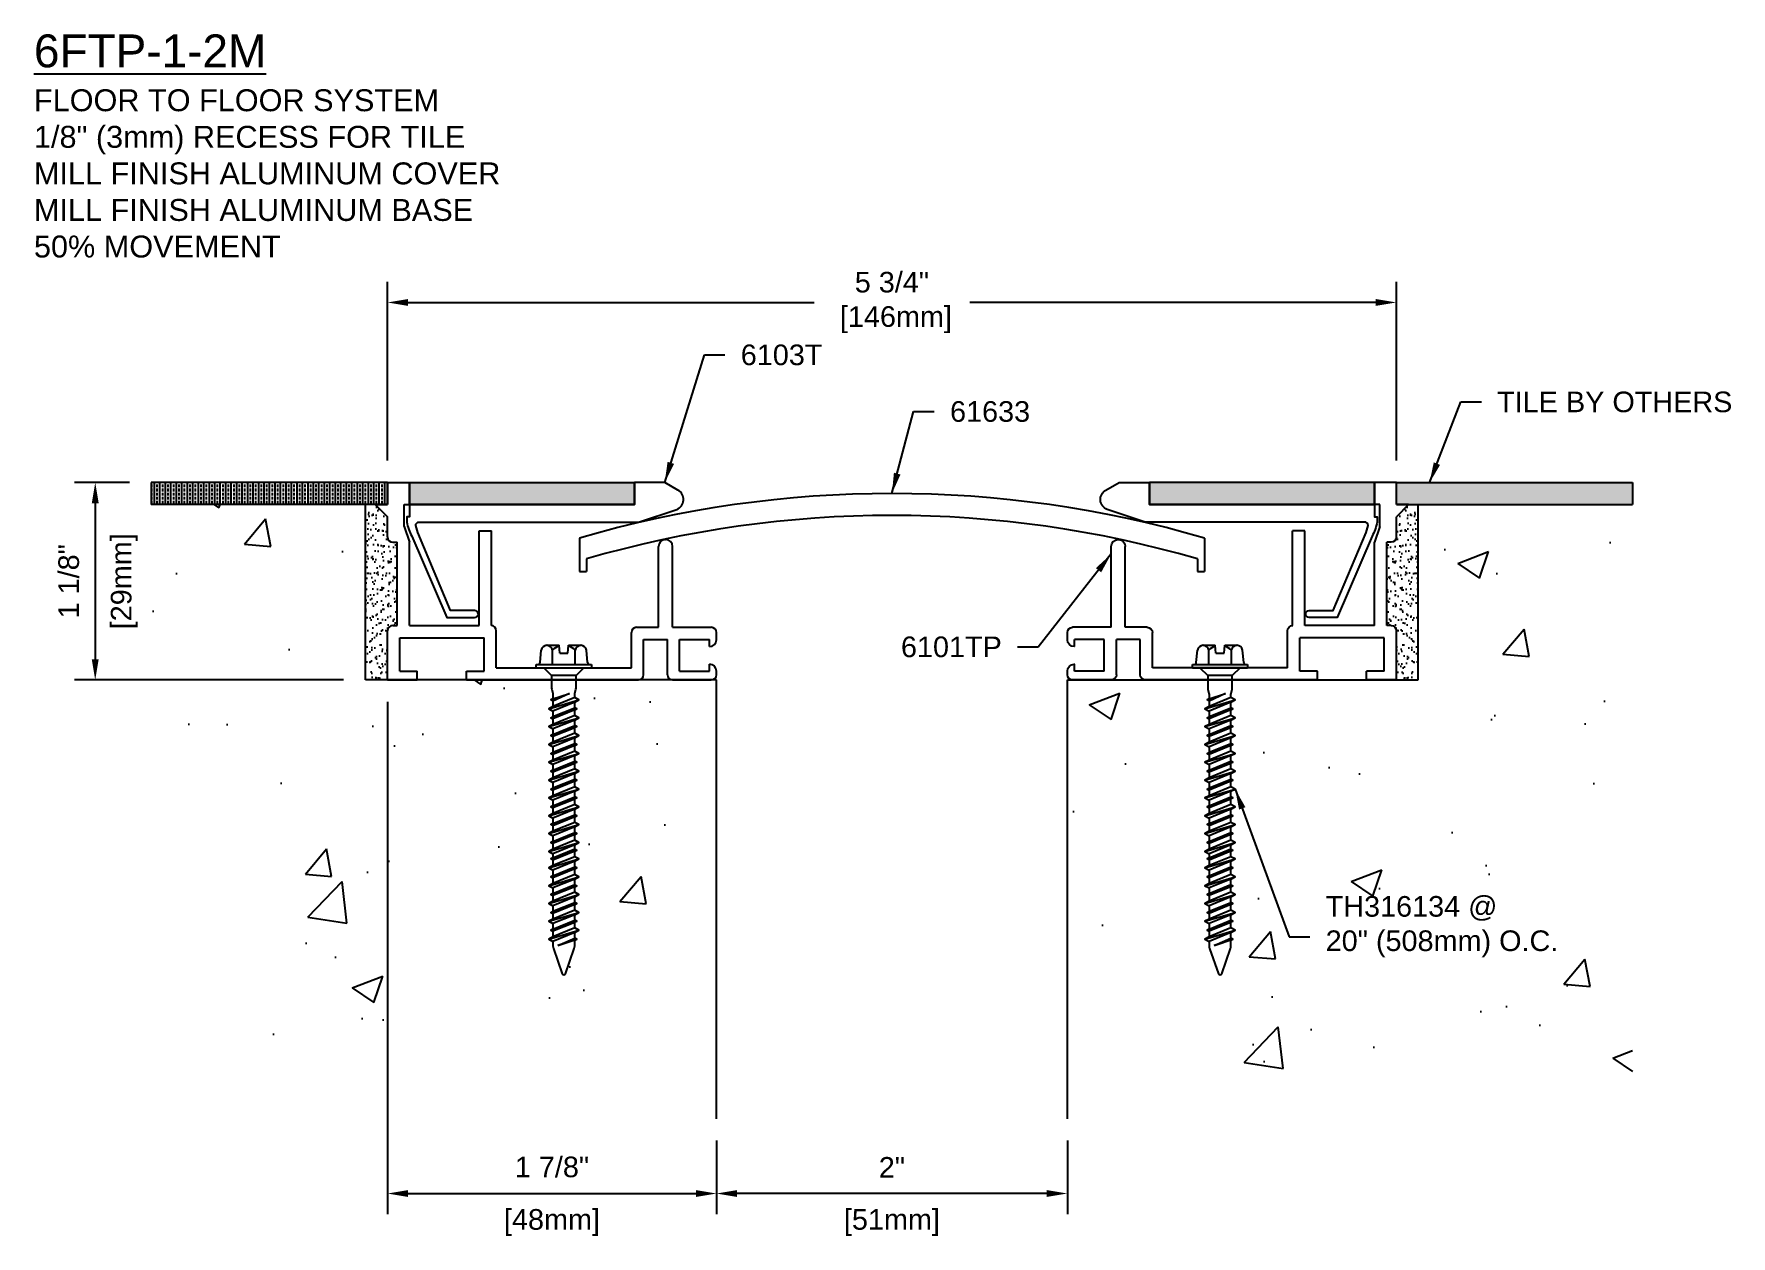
# Model space of a CAD drawing. Header units: inches. Extents: x 25.47 to 35.14, y 14.08 to 20.93.
import ezdxf

# ---------------------------------------------------------------- set-up
doc = ezdxf.new("R2010")
doc.units = ezdxf.units.IN
doc.header["$MEASUREMENT"] = 0
for name, color, linetype in [('Anchors', 4, 'Continuous'), ('Conditions', 1, 'Continuous'), ('Dimensions', 3, 'Continuous'), ('Metals', 7, 'Continuous'), ('Text', 2, 'Continuous')]:
    doc.layers.add(name, color=color, linetype=linetype)
doc.styles.add('arial', font='arial.ttf')
doc.dimstyles.new('Arial', dxfattribs={"dimtxt": 0.1175, "dimasz": 0.1175, "dimexe": 0.1175, "dimexo": 0.125, "dimgap": 0.09, "dimtad": 0, "dimtih": 1, "dimtoh": 1, "dimdec": 4, "dimzin": 0, "dimdsep": 46, "dimlunit": 4, "dimtxsty": 'arial', "dimcen": 0.09, "dimadec": 0, "dimazin": 0, "dimtfac": 1, "dimtdec": 4, "dimtofl": 0, "dimtmove": 0, "dimatfit": 3, "dimfxl": 0, "dimfrac": 2, "dimtolj": 1, "dimtzin": 0, "dimarcsym": 0})

# ---------------------------------------------------------------- blocks, each defined once
blk = doc.blocks.new('61633')
for p, q in [((-1.7822, -0.1378), (-1.7822, -0.3278)), ((1.7798, -0.1378), (1.7798, -0.3278)), ((-1.7422, -0.2563), (-1.7422, -0.3278)), ((1.7398, -0.2563), (1.7398, -0.3278)), ((-1.7822, -0.3278), (-1.7422, -0.3278)), ((1.7398, -0.3278), (1.7798, -0.3278))]:
    blk.add_line(p, q)
for radius, start, end in [(6.375, 73.77724, 106.22276), (6.25, 73.82572, 106.17428)]:
    blk.add_arc((-0.0012, -6.2589), radius, start, end)
blk = doc.blocks.new('6101TP')
for p, q in [((-0.9996, 1.0507), (-0.8746, 1.0507)), ((-0.9996, 0.9257), (-0.9996, 1.0507)), ((-0.8746, 0.9257), (-0.8746, 1.0507)), ((-1.0696, 0.9257), (-0.9996, 0.9257)), ((-1.0696, 0.9257), (-0.9996, 0.8557)), ((-0.9046, 0.9257), (-0.8746, 0.9257)), ((-0.9046, 0.8007), (-0.9046, 0.9257)), ((-0.9996, 0.7407), (-0.9996, 0.8557)), ((-0.9046, 0.8007), (-0.8746, 0.7107)), ((-0.4776, 0.2357), (-0.4776, 0.7757)), ((-0.4776, 0.7757), (-0.4076, 0.7757)), ((-0.4076, 0.2357), (-0.4076, 0.7757)), ((-0.9696, 0.7107), (-0.9446, 0.7107)), ((-0.9446, 0.2357), (-0.9446, 0.7107)), ((-0.8746, 0.2357), (-0.8746, 0.7107)), ((0.5454, 0.2257), (0.5454, 0.6867)), ((0.5844, 0.7257), (0.5864, 0.7257)), ((0.6254, 0.2257), (0.6254, 0.6867)), ((-0.9996, -0.0743), (-0.9996, 0.2057)), ((-0.9696, 0.2357), (-0.9446, 0.2357)), ((-0.8746, 0.2357), (-0.4776, 0.2357)), ((-0.3796, -0.0043), (-0.3796, 0.2057)), ((0.3904, -0.0043), (0.3904, 0.1957)), ((0.4204, 0.2257), (0.5454, 0.2257)), ((0.6254, 0.2257), (0.8454, 0.2257)), ((0.8754, 0.1547), (0.8754, 0.1957)), ((-0.9296, -0.0243), (-0.9296, 0.1657)), ((-0.9296, 0.1657), (-0.4496, 0.1657)), ((-0.4496, -0.0243), (-0.4496, 0.1657)), ((0.4604, -0.0443), (0.4604, 0.1557)), ((0.4604, 0.1557), (0.5954, 0.1557)), ((0.5954, -0.0443), (0.5954, 0.1557)), ((0.6654, -0.0243), (0.6654, 0.1557)), ((0.6654, 0.1557), (0.8354, 0.1557)), ((0.8354, 0.1157), (0.8354, 0.1557)), ((0.8354, 0.1157), (0.8364, 0.1157)), ((0.8354, -0.0243), (0.8354, 0.0157)), ((0.8354, 0.0157), (0.8364, 0.0157)), ((-0.9996, -0.0743), (-0.8296, -0.0743)), ((-0.9296, -0.0243), (-0.8296, -0.0243)), ((-0.8296, -0.0743), (-0.8296, -0.0243)), ((-0.5496, -0.0743), (-0.5496, -0.0243)), ((-0.5496, -0.0243), (-0.4496, -0.0243)), ((-0.5496, -0.0743), (0.4304, -0.0743)), ((-0.3796, -0.0043), (0.3904, -0.0043)), ((0.6254, -0.0743), (0.8454, -0.0743)), ((0.6654, -0.0243), (0.8354, -0.0243)), ((0.8754, -0.0443), (0.8754, -0.0233))]:
    blk.add_line(p, q)
for centre, radius, start, end in [((-0.9696, 0.7407), 0.03, 180, 270), ((0.5844, 0.6867), 0.039, 90, 180), ((0.5864, 0.6867), 0.039, 0, 90), ((-0.9696, 0.2057), 0.03, 90, 180), ((-0.4096, 0.2057), 0.03, 0, 90), ((0.4204, 0.1957), 0.03, 90, 180), ((0.8454, 0.1957), 0.03, 0, 90), ((0.8364, 0.1547), 0.039, 270, 0), ((0.8364, -0.0233), 0.039, 0, 90), ((0.4304, -0.0443), 0.03, 270, 0), ((0.6254, -0.0443), 0.03, 180, 270), ((0.8454, -0.0443), 0.03, 270, 0)]:
    blk.add_arc(centre, radius, start, end)
blk = doc.blocks.new('*D3')
at = {"layer": 'Defpoints', "color": 0}
for p in [(29.3592, 14.7454), (31.3592, 14.7454), (29.3592, 14.3189)]:
    blk.add_point(p, dxfattribs=at)
at = {"layer": 'Dimensions', "color": 0, "lineweight": -2}
for p, q in [((29.3592, 14.6204), (29.3592, 14.2014)), ((31.3592, 14.6204), (31.3592, 14.2014)), ((31.2417, 14.3189), (29.4767, 14.3189))]:
    blk.add_line(p, q, dxfattribs=at)
at = {"layer": 'Dimensions', "color": 0}
for points in [[(29.4767, 14.3385), (29.4767, 14.2993), (29.3592, 14.3189)], [(31.2417, 14.3385), (31.2417, 14.2993), (31.3592, 14.3189)]]:
    blk.add_solid(points, dxfattribs=at)
at = {"layer": 'Dimensions', "color": 0, "char_height": 0.1175, "attachment_point": 5, "style": 'arial'}
for s, insert in [('\\A1;2"', (30.3592, 14.4679)), ('\\A1;[51mm]', (30.3592, 14.1536))]:
    blk.add_mtext(s, dxfattribs=dict(at, insert=insert))
blk = doc.blocks.new('*D4')
at = {"layer": 'Defpoints', "color": 0}
for p in [(27.4842, 17.2454), (29.3592, 14.7454), (29.3592, 14.3189)]:
    blk.add_point(p, dxfattribs=at)
at = {"layer": 'Dimensions', "color": 0, "lineweight": -2}
for p, q in [((27.4842, 17.1204), (27.4842, 14.2014)), ((29.3592, 14.6204), (29.3592, 14.2014)), ((27.6017, 14.3189), (29.2417, 14.3189))]:
    blk.add_line(p, q, dxfattribs=at)
at = {"layer": 'Dimensions', "color": 0}
for points in [[(27.6017, 14.3385), (27.6017, 14.2993), (27.4842, 14.3189)], [(29.2417, 14.3385), (29.2417, 14.2993), (29.3592, 14.3189)]]:
    blk.add_solid(points, dxfattribs=at)
at = {"layer": 'Dimensions', "color": 0, "char_height": 0.1175, "attachment_point": 5, "style": 'arial'}
for s, insert in [('\\A1;1 7/8"', (28.4217, 14.4697)), ('\\A1;[48mm]', (28.4217, 14.1536))]:
    blk.add_mtext(s, dxfattribs=dict(at, insert=insert))
blk = doc.blocks.new('*D5')
at = {"layer": 'Defpoints', "color": 0}
for p in [(26.1379, 18.3704), (25.8185, 17.2454), (27.3592, 17.2454)]:
    blk.add_point(p, dxfattribs=at)
at = {"layer": 'Dimensions', "color": 0, "lineweight": -2}
for p, q in [((26.0129, 18.3704), (25.701, 18.3704)), ((25.8185, 18.2529), (25.8185, 17.3629)), ((27.2342, 17.2454), (25.701, 17.2454))]:
    blk.add_line(p, q, dxfattribs=at)
at = {"layer": 'Dimensions', "color": 0}
for points in [[(25.7989, 18.2529), (25.8381, 18.2529), (25.8185, 18.3704)], [(25.7989, 17.3629), (25.8381, 17.3629), (25.8185, 17.2454)]]:
    blk.add_solid(points, dxfattribs=at)
at = {"layer": 'Dimensions', "color": 0, "char_height": 0.1175, "attachment_point": 5, "rotation": 90, "style": 'arial'}
for s, insert in [('\\A1;1 1/8"', (25.6678, 17.8079)), ('\\A1;[29mm]', (25.9838, 17.8079))]:
    blk.add_mtext(s, dxfattribs=dict(at, insert=insert))
blk = doc.blocks.new('*D6')
at = {"layer": 'Defpoints', "color": 0}
for p in [(33.2342, 19.3969), (27.4842, 18.3704), (33.2342, 18.3704)]:
    blk.add_point(p, dxfattribs=at)
at = {"layer": 'Dimensions', "color": 0, "lineweight": -2}
for p, q in [((27.4842, 18.4954), (27.4842, 19.5144)), ((33.2342, 18.4954), (33.2342, 19.5144)), ((27.6017, 19.3969), (29.9153, 19.3969)), ((33.1167, 19.3969), (30.8032, 19.3969))]:
    blk.add_line(p, q, dxfattribs=at)
at = {"layer": 'Dimensions', "color": 0}
for points in [[(27.6017, 19.4165), (27.6017, 19.3773), (27.4842, 19.3969)], [(33.1167, 19.4165), (33.1167, 19.3773), (33.2342, 19.3969)]]:
    blk.add_solid(points, dxfattribs=at)
at = {"layer": 'Dimensions', "color": 0, "insert": (30.3592, 19.3969), "char_height": 0.1175, "attachment_point": 5, "style": 'arial'}
blk.add_mtext('\\A1;5 3/4"\\P [146mm]', dxfattribs=at)
blk = doc.blocks.new('TH316134')
for p, q in [((-0.1352, 0.029), (-0.129, 0.1001)), ((-0.0967, 0.1275), (-0.0272, 0.1275)), ((-0.0645, 0.0188), (-0.0645, 0.1001)), ((-0.0232, 0.0825), (-0.0272, 0.1275)), ((0.0233, 0.0825), (0.0272, 0.1275)), ((0.0272, 0.1275), (0.0967, 0.1275)), ((0.0645, 0.0188), (0.0645, 0.1001)), ((0.1352, 0.029), (0.129, 0.1001)), ((-0.1568, 0.0188), (0.1568, 0.0188)), ((-0.1568, 0), (-0.1568, 0.0188)), ((-0.1568, 0), (0.1568, 0)), ((-0.1148, 0), (-0.0697, -0.045)), ((-0.0232, 0.0825), (0.0233, 0.0825)), ((0.1148, 0), (0.0698, -0.045)), ((0.1568, 0.0188), (0.1568, 0)), ((-0.0862, -0.2344), (0.0863, -0.1836)), ((-0.0737, -0.1836), (0.0321, -0.1471)), ((0.0321, -0.1471), (-0.0623, -0.1898)), ((-0.0623, -0.1774), (0.0321, -0.1471)), ((0.0623, -0.1707), (-0.0623, -0.2215)), ((-0.0862, -0.3359), (0.0863, -0.2852)), ((-0.0737, -0.2852), (0.0737, -0.2344)), ((0.0623, -0.1965), (-0.0623, -0.2473)), ((-0.0623, -0.279), (0.0623, -0.2282)), ((0.0623, -0.2405), (-0.0623, -0.2913)), ((0.0623, -0.2722), (-0.0623, -0.323)), ((-0.0862, -0.4375), (0.0863, -0.3867)), ((-0.0737, -0.3867), (0.0737, -0.3359)), ((0.0623, -0.2981), (-0.0623, -0.3489)), ((-0.0623, -0.3806), (0.0623, -0.3298)), ((0.0623, -0.3421), (-0.0623, -0.3929)), ((0.0623, -0.3738), (-0.0623, -0.4246)), ((-0.0737, -0.4883), (0.0737, -0.4375)), ((0.0623, -0.3996), (-0.0623, -0.4504)), ((-0.0623, -0.4821), (0.0623, -0.4313)), ((0.0623, -0.4437), (-0.0623, -0.4944)), ((0.0623, -0.4754), (-0.0623, -0.5261)), ((-0.0862, -0.5391), (0.0863, -0.4883)), ((-0.0737, -0.5898), (0.0737, -0.5391)), ((0.0623, -0.5012), (-0.0623, -0.552)), ((-0.0623, -0.5837), (0.0623, -0.5329)), ((0.0623, -0.5452), (-0.0623, -0.596)), ((0.0623, -0.5769), (-0.0623, -0.6277)), ((-0.0862, -0.6406), (0.0863, -0.5898)), ((-0.0737, -0.6914), (0.0737, -0.6406)), ((0.0623, -0.6028), (-0.0623, -0.6535)), ((-0.0623, -0.6852), (0.0623, -0.6345)), ((0.0623, -0.6468), (-0.0623, -0.6976)), ((-0.0862, -0.7422), (0.0863, -0.6914)), ((-0.0737, -0.793), (0.0737, -0.7422)), ((0.0623, -0.6785), (-0.0623, -0.7293)), ((0.0623, -0.7043), (-0.0623, -0.7551)), ((-0.0623, -0.7868), (0.0623, -0.736)), ((0.0623, -0.7484), (-0.0623, -0.7991)), ((-0.0862, -0.8437), (0.0863, -0.793)), ((-0.0737, -0.8945), (0.0737, -0.8437)), ((0.0623, -0.78), (-0.0623, -0.8308)), ((0.0623, -0.8059), (-0.0623, -0.8567)), ((-0.0623, -0.8884), (0.0623, -0.8376)), ((0.0623, -0.8499), (-0.0623, -0.9007)), ((-0.0862, -0.9453), (0.0863, -0.8945)), ((-0.0737, -0.9961), (0.0737, -0.9453)), ((0.0623, -0.8816), (-0.0623, -0.9324)), ((0.0623, -0.9075), (-0.0623, -0.9582)), ((-0.0623, -0.9899), (0.0623, -0.9391)), ((0.0623, -0.9515), (-0.0623, -1.0023)), ((-0.0862, -1.0469), (0.0863, -0.9961)), ((-0.0737, -1.0898), (0.0737, -1.0391)), ((0.0623, -0.9832), (-0.0623, -1.034)), ((0.0623, -1.009), (-0.0623, -1.0598)), ((-0.0623, -1.0837), (0.0623, -1.0329)), ((0.0623, -1.0452), (-0.0623, -1.096)), ((-0.0862, -1.1406), (0.0863, -1.0898)), ((-0.0737, -1.1914), (0.0737, -1.1406)), ((0.0623, -1.0769), (-0.0623, -1.1277)), ((0.0623, -1.1028), (-0.0623, -1.1535)), ((-0.0623, -1.1852), (0.0623, -1.1345)), ((0.0623, -1.1468), (-0.0623, -1.1976)), ((-0.0862, -1.2422), (0.0863, -1.1914)), ((-0.0737, -1.293), (0.0737, -1.2422)), ((0.0623, -1.1785), (-0.0623, -1.2293)), ((0.0623, -1.2043), (-0.0623, -1.2551)), ((-0.0623, -1.2868), (0.0623, -1.236)), ((0.0623, -1.2484), (-0.0623, -1.2991)), ((-0.0862, -1.3437), (0.0863, -1.293)), ((-0.0737, -1.3945), (0.0737, -1.3437)), ((0.0623, -1.28), (-0.0623, -1.3308)), ((0.0623, -1.3059), (-0.0623, -1.3567)), ((-0.0623, -1.3884), (0.0623, -1.3376)), ((0.0623, -1.3499), (-0.0623, -1.4007)), ((-0.0862, -1.4453), (0.0863, -1.3945)), ((-0.0737, -1.4961), (0.0737, -1.4453)), ((0.0623, -1.3816), (-0.0623, -1.4324)), ((0.0623, -1.4075), (-0.0623, -1.4582)), ((-0.0623, -1.4899), (0.0623, -1.4391)), ((-0.0862, -1.5469), (0.0863, -1.4961)), ((0.0623, -1.4515), (-0.0623, -1.5023)), ((0.0623, -1.4832), (-0.0623, -1.534)), ((0.0623, -1.509), (-0.0623, -1.5598)), ((-0.0335, -1.5838), (0.0623, -1.5407)), ((-0.0335, -1.5838), (0.0737, -1.5469)), ((0.0623, -1.553), (-0.0335, -1.5838))]:
    blk.add_line(p, q)
blk.add_lwpolyline([(0.0698, -0.045), (-0.0697, -0.045), (-0.0697, -0.1121, 0.052126), (-0.0687, -0.1217), (-0.0633, -0.1477, -0.052126), (-0.0623, -0.1573), (-0.0623, -0.1774), (-0.0737, -0.1836), (-0.0623, -0.1898), (-0.0623, -0.2215), (-0.0862, -0.2344), (-0.0623, -0.2473), (-0.0623, -0.279), (-0.0737, -0.2852), (-0.0623, -0.2913), (-0.0623, -0.323), (-0.0862, -0.3359), (-0.0623, -0.3489), (-0.0623, -0.3806), (-0.0737, -0.3867), (-0.0623, -0.3929), (-0.0623, -0.4246), (-0.0862, -0.4375), (-0.0623, -0.4504), (-0.0623, -0.4821), (-0.0737, -0.4883), (-0.0623, -0.4944), (-0.0623, -0.5261), (-0.0862, -0.5391), (-0.0623, -0.552), (-0.0623, -0.5837), (-0.0737, -0.5898), (-0.0623, -0.596), (-0.0623, -0.6277), (-0.0862, -0.6406), (-0.0623, -0.6535), (-0.0623, -0.6852), (-0.0737, -0.6914), (-0.0623, -0.6976), (-0.0623, -0.7293), (-0.0862, -0.7422), (-0.0623, -0.7551), (-0.0623, -0.7868), (-0.0737, -0.793), (-0.0623, -0.7991), (-0.0623, -0.8308), (-0.0862, -0.8437), (-0.0623, -0.8567), (-0.0623, -0.8884), (-0.0737, -0.8945), (-0.0623, -0.9007), (-0.0623, -0.9324), (-0.0862, -0.9453), (-0.0623, -0.9582), (-0.0623, -0.9899), (-0.0737, -0.9961), (-0.0623, -1.0023), (-0.0623, -1.034), (-0.0862, -1.0469), (-0.0623, -1.0598), (-0.0623, -1.0837), (-0.0737, -1.0898), (-0.0623, -1.096), (-0.0623, -1.1277), (-0.0862, -1.1406), (-0.0623, -1.1535), (-0.0623, -1.1852), (-0.0737, -1.1914), (-0.0623, -1.1976), (-0.0623, -1.2293), (-0.0862, -1.2422), (-0.0623, -1.2551), (-0.0623, -1.2868), (-0.0737, -1.293), (-0.0623, -1.2991), (-0.0623, -1.3308), (-0.0862, -1.3437), (-0.0623, -1.3567), (-0.0623, -1.3884), (-0.0737, -1.3945), (-0.0623, -1.4007), (-0.0623, -1.4324), (-0.0862, -1.4453), (-0.0623, -1.4582), (-0.0623, -1.4899), (-0.0737, -1.4961), (-0.0623, -1.5023), (-0.0623, -1.534), (-0.0862, -1.5469), (-0.0623, -1.5598), (-0.0623, -1.5857, 0.084437), (-0.0596, -1.601), (-0.0096, -1.7438, 0.648167), (0.0096, -1.7438), (0.0596, -1.601, 0.084437), (0.0623, -1.5857), (0.0623, -1.553), (0.0737, -1.5469), (0.0623, -1.5407), (0.0623, -1.509), (0.0863, -1.4961), (0.0623, -1.4832), (0.0623, -1.4515), (0.0737, -1.4453), (0.0623, -1.4391), (0.0623, -1.4075), (0.0863, -1.3945), (0.0623, -1.3816), (0.0623, -1.3499), (0.0737, -1.3437), (0.0623, -1.3376), (0.0623, -1.3059), (0.0863, -1.293), (0.0623, -1.28), (0.0623, -1.2484), (0.0737, -1.2422), (0.0623, -1.236), (0.0623, -1.2043), (0.0863, -1.1914), (0.0623, -1.1785), (0.0623, -1.1468), (0.0737, -1.1406), (0.0623, -1.1345), (0.0623, -1.1028), (0.0863, -1.0898), (0.0623, -1.0769), (0.0623, -1.0452), (0.0737, -1.0391), (0.0623, -1.0329), (0.0623, -1.009), (0.0863, -0.9961), (0.0623, -0.9832), (0.0623, -0.9515), (0.0737, -0.9453), (0.0623, -0.9391), (0.0623, -0.9075), (0.0863, -0.8945), (0.0623, -0.8816), (0.0623, -0.8499), (0.0737, -0.8437), (0.0623, -0.8376), (0.0623, -0.8059), (0.0863, -0.793), (0.0623, -0.78), (0.0623, -0.7484), (0.0737, -0.7422), (0.0623, -0.736), (0.0623, -0.7043), (0.0863, -0.6914), (0.0623, -0.6785), (0.0623, -0.6468), (0.0737, -0.6406), (0.0623, -0.6345), (0.0623, -0.6028), (0.0863, -0.5898), (0.0623, -0.5769), (0.0623, -0.5452), (0.0737, -0.5391), (0.0623, -0.5329), (0.0623, -0.5012), (0.0863, -0.4883), (0.0623, -0.4754), (0.0623, -0.4437), (0.0737, -0.4375), (0.0623, -0.4313), (0.0623, -0.3996), (0.0863, -0.3867), (0.0623, -0.3738), (0.0623, -0.3421), (0.0737, -0.3359), (0.0623, -0.3298), (0.0623, -0.2981), (0.0863, -0.2852), (0.0623, -0.2722), (0.0623, -0.2405), (0.0737, -0.2344), (0.0623, -0.2282), (0.0623, -0.1965), (0.0863, -0.1836), (0.0623, -0.1707), (0.0623, -0.1573, -0.052126), (0.0633, -0.1477), (0.0687, -0.1217, 0.052126), (0.0698, -0.1121)], format="xyb", close=True)
for centre, radius, start, end in [((-0.0967, 0.0948), 0.0327, 9.28497, 170.71503), ((0, 0.0379), 0.0896, 107.42152, 136.04074), ((0, 0.0379), 0.0896, 43.95926, 72.57848), ((0.0967, 0.0948), 0.0327, 9.28497, 170.71503), ((-0.1464, 0.03), 0.0112, 270, 355), ((0.1464, 0.03), 0.0112, 185, 270)]:
    blk.add_arc(centre, radius, start, end)

msp = doc.modelspace()

# ---------------------------------------------------------------- hatches: boundary and pattern name
at = {"layer": 'Conditions'}
h = msp.add_hatch(dxfattribs=at)
h.set_pattern_fill('ANSI33', color=256, scale=0.125, angle=45, style=0)
h.paths.add_polyline_path([(27.48424, 18.37043), (26.1379, 18.37043), (26.1379, 18.24543), (27.48424, 18.24543)])
h = msp.add_hatch(dxfattribs=at)
h.set_pattern_fill('ANSI33', color=256, scale=0.125, angle=45, style=0)
h.paths.add_polyline_path([(31.82724, 18.37061), (31.82724, 18.24561), (33.10924, 18.24561), (33.10924, 18.37043)])
h.paths.add_polyline_path([(33.23424, 18.37043), (33.23424, 18.24543), (33.30424, 18.24543), (34.58057, 18.24543), (34.58057, 18.37043)])
h.paths.add_polyline_path([(27.60924, 18.37043), (27.60924, 18.24561), (28.89124, 18.24561), (28.89124, 18.37061)])
h = msp.add_hatch(dxfattribs=at)
h.set_pattern_fill('AR-CONC', color=256, scale=0.25, style=0)
h.paths.add_polyline_path([(29.35924, 17.24543), (28.55899, 17.24543), (28.55899, 17.19848), (28.55249, 17.16775, 0.0521265), (28.55149, 17.15814), (28.55149, 17.14476), (28.57549, 17.13184), (28.55149, 17.11892), (28.55149, 17.08722), (28.56293, 17.08106), (28.55149, 17.0749), (28.55149, 17.0432), (28.57549, 17.03028), (28.55149, 17.01735), (28.55149, 16.98566), (28.56293, 16.9795), (28.55149, 16.97333), (28.55149, 16.94164), (28.57549, 16.92872), (28.55149, 16.91579), (28.55149, 16.8841), (28.56293, 16.87793), (28.55149, 16.87177), (28.55149, 16.84008), (28.57549, 16.82715), (28.55149, 16.81423), (28.55149, 16.78253), (28.56293, 16.77637), (28.55149, 16.77021), (28.55149, 16.73851), (28.57549, 16.72559), (28.55149, 16.71267), (28.55149, 16.68097), (28.56293, 16.67481), (28.55149, 16.66865), (28.55149, 16.63695), (28.57549, 16.62403), (28.55149, 16.6111), (28.55149, 16.57941), (28.56293, 16.57325), (28.55149, 16.56708), (28.55149, 16.53539), (28.57549, 16.52247), (28.55149, 16.50954), (28.55149, 16.47785), (28.56293, 16.47168), (28.55149, 16.46552), (28.55149, 16.43383), (28.57549, 16.4209), (28.55149, 16.40798), (28.55149, 16.37628), (28.56293, 16.37012), (28.55149, 16.36396), (28.55149, 16.33226), (28.57549, 16.31934), (28.55149, 16.30642), (28.55149, 16.28253), (28.56293, 16.27637), (28.55149, 16.27021), (28.55149, 16.23851), (28.57549, 16.22559), (28.55149, 16.21267), (28.55149, 16.18097), (28.56293, 16.17481), (28.55149, 16.16865), (28.55149, 16.13695), (28.57549, 16.12403), (28.55149, 16.1111), (28.55149, 16.07941), (28.56293, 16.07325), (28.55149, 16.06708), (28.55149, 16.03539), (28.57549, 16.02247), (28.55149, 16.00954), (28.55149, 15.97785), (28.56293, 15.97168), (28.55149, 15.96552), (28.55149, 15.93383), (28.57549, 15.9209), (28.55149, 15.90798), (28.55149, 15.87628), (28.56293, 15.87012), (28.55149, 15.86396), (28.55149, 15.83226), (28.57549, 15.81934), (28.55149, 15.80642), (28.55149, 15.77472), (28.56293, 15.76856), (28.55149, 15.7624), (28.55149, 15.72977, -0.084437), (28.54887, 15.7144), (28.49946, 15.57335, -0.7741233), (28.47901, 15.57335), (28.4296, 15.7144, -0.084437), (28.42699, 15.72977), (28.42699, 15.75563), (28.40299, 15.76856), (28.42699, 15.78148), (28.42699, 15.81318), (28.41554, 15.81934), (28.42699, 15.8255), (28.42699, 15.8572), (28.40299, 15.87012), (28.42699, 15.88305), (28.42699, 15.91474), (28.41554, 15.9209), (28.42699, 15.92707), (28.42699, 15.95876), (28.40299, 15.97168), (28.42699, 15.98461), (28.42699, 16.0163), (28.41554, 16.02247), (28.42699, 16.02863), (28.42699, 16.06032), (28.40299, 16.07325), (28.42699, 16.08617), (28.42699, 16.11786), (28.41554, 16.12403), (28.42699, 16.13019), (28.42699, 16.16188), (28.40299, 16.17481), (28.42699, 16.18773), (28.42699, 16.21943), (28.41554, 16.22559), (28.42699, 16.23175), (28.42699, 16.25563), (28.40299, 16.26856), (28.42699, 16.28148), (28.42699, 16.31318), (28.41554, 16.31934), (28.42699, 16.3255), (28.42699, 16.3572), (28.40299, 16.37012), (28.42699, 16.38305), (28.42699, 16.41474), (28.41554, 16.4209), (28.42699, 16.42707), (28.42699, 16.45876), (28.40299, 16.47168), (28.42699, 16.48461), (28.42699, 16.5163), (28.41554, 16.52247), (28.42699, 16.52863), (28.42699, 16.56032), (28.40299, 16.57325), (28.42699, 16.58617), (28.42699, 16.61786), (28.41554, 16.62403), (28.42699, 16.63019), (28.42699, 16.66188), (28.40299, 16.67481), (28.42699, 16.68773), (28.42699, 16.71943), (28.41554, 16.72559), (28.42699, 16.73175), (28.42699, 16.76345), (28.40299, 16.77637), (28.42699, 16.7893), (28.42699, 16.82099), (28.41554, 16.82715), (28.42699, 16.83332), (28.42699, 16.86501), (28.40299, 16.87793), (28.42699, 16.89086), (28.42699, 16.92255), (28.41554, 16.92872), (28.42699, 16.93488), (28.42699, 16.96657), (28.40299, 16.9795), (28.42699, 16.99242), (28.42699, 17.02411), (28.41554, 17.03028), (28.42699, 17.03644), (28.42699, 17.06813), (28.40299, 17.08106), (28.42699, 17.09398), (28.42699, 17.12568), (28.41554, 17.13184), (28.42699, 17.138), (28.42699, 17.15814, 0.0521265), (28.42598, 17.16775), (28.41949, 17.19848), (28.41949, 17.24543), (27.35924, 17.24543), (27.35924, 18.24543), (26.1379, 18.24543), (26.1379, 14.74543), (29.35924, 14.74543)])
h = msp.add_hatch(dxfattribs=at)
h.set_pattern_fill('AR-SAND', color=256, scale=0.0325, style=0)
h.set_pattern_definition([(142.5, (60.718477, 0), (0.002047284, 0.06262177), [0, -0.0494, 0, -0.05525, 0, -0.0528125]), (172.5, (60.71848, 0), (-0.05751774, 0.09171975), [0, -0.02665, 0, -0.044525, 0, -0.0170625]), (212.5, (60.75845, 0), (-0.10120961, 0.00018392), [0, -0.01625, 0, -0.0585, 0, -0.076375]), (222.5, (60.75845, 0), (-0.09769911, 0.02852446), [0, -0.008125, 0, -0.03835, 0, -0.043875])])
h.paths.add_polyline_path([(27.35924, 18.24543), (27.41424, 18.24543), (27.48424, 18.17543), (27.48424, 18.06043, 0.4142136), (27.51424, 18.03043), (27.53924, 18.03043), (27.53924, 17.55543), (27.51424, 17.55543, 0.4142136), (27.48424, 17.52543), (27.48424, 17.24543), (27.35924, 17.24543)])
h = msp.add_hatch(dxfattribs=at)
h.set_pattern_fill('AR-CONC', color=256, scale=0.25, style=0)
h.paths.add_polyline_path([(34.58057, 18.24543), (33.35924, 18.24543), (33.35924, 17.24543), (32.29899, 17.24543), (32.29899, 17.19848), (32.29249, 17.16775, 0.0521265), (32.29149, 17.15814), (32.29149, 17.14476), (32.31549, 17.13184), (32.29149, 17.11892), (32.29149, 17.08722), (32.30293, 17.08106), (32.29149, 17.0749), (32.29149, 17.0432), (32.31549, 17.03028), (32.29149, 17.01735), (32.29149, 16.98566), (32.30293, 16.9795), (32.29149, 16.97333), (32.29149, 16.94164), (32.31549, 16.92872), (32.29149, 16.91579), (32.29149, 16.8841), (32.30293, 16.87793), (32.29149, 16.87177), (32.29149, 16.84008), (32.31549, 16.82715), (32.29149, 16.81423), (32.29149, 16.78253), (32.30293, 16.77637), (32.29149, 16.77021), (32.29149, 16.73851), (32.31549, 16.72559), (32.29149, 16.71267), (32.29149, 16.68097), (32.30293, 16.67481), (32.29149, 16.66865), (32.29149, 16.63695), (32.31549, 16.62403), (32.29149, 16.6111), (32.29149, 16.57941), (32.30293, 16.57325), (32.29149, 16.56708), (32.29149, 16.53539), (32.31549, 16.52247), (32.29149, 16.50954), (32.29149, 16.47785), (32.30293, 16.47168), (32.29149, 16.46552), (32.29149, 16.43383), (32.31549, 16.4209), (32.29149, 16.40798), (32.29149, 16.37628), (32.30293, 16.37012), (32.29149, 16.36396), (32.29149, 16.33226), (32.31549, 16.31934), (32.29149, 16.30642), (32.29149, 16.28253), (32.30293, 16.27637), (32.29149, 16.27021), (32.29149, 16.23851), (32.31549, 16.22559), (32.29149, 16.21267), (32.29149, 16.18097), (32.30293, 16.17481), (32.29149, 16.16865), (32.29149, 16.13695), (32.31549, 16.12403), (32.29149, 16.1111), (32.29149, 16.07941), (32.30293, 16.07325), (32.29149, 16.06708), (32.29149, 16.03539), (32.31549, 16.02247), (32.29149, 16.00954), (32.29149, 15.97785), (32.30293, 15.97168), (32.29149, 15.96552), (32.29149, 15.93383), (32.31549, 15.9209), (32.29149, 15.90798), (32.29149, 15.87628), (32.30293, 15.87012), (32.29149, 15.86396), (32.29149, 15.83226), (32.31549, 15.81934), (32.29149, 15.80642), (32.29149, 15.77472), (32.30293, 15.76856), (32.29149, 15.7624), (32.29149, 15.72977, -0.084437), (32.28887, 15.7144), (32.23946, 15.57335, -0.7741233), (32.21901, 15.57335), (32.1696, 15.7144, -0.084437), (32.16699, 15.72977), (32.16699, 15.75563), (32.14299, 15.76856), (32.16699, 15.78148), (32.16699, 15.81318), (32.15554, 15.81934), (32.16699, 15.8255), (32.16699, 15.8572), (32.14299, 15.87012), (32.16699, 15.88305), (32.16699, 15.91474), (32.15554, 15.9209), (32.16699, 15.92707), (32.16699, 15.95876), (32.14299, 15.97168), (32.16699, 15.98461), (32.16699, 16.0163), (32.15554, 16.02247), (32.16699, 16.02863), (32.16699, 16.06032), (32.14299, 16.07325), (32.16699, 16.08617), (32.16699, 16.11786), (32.15554, 16.12403), (32.16699, 16.13019), (32.16699, 16.16188), (32.14299, 16.17481), (32.16699, 16.18773), (32.16699, 16.21943), (32.15554, 16.22559), (32.16699, 16.23175), (32.16699, 16.25563), (32.14299, 16.26856), (32.16699, 16.28148), (32.16699, 16.31318), (32.15554, 16.31934), (32.16699, 16.3255), (32.16699, 16.3572), (32.14299, 16.37012), (32.16699, 16.38305), (32.16699, 16.41474), (32.15554, 16.4209), (32.16699, 16.42707), (32.16699, 16.45876), (32.14299, 16.47168), (32.16699, 16.48461), (32.16699, 16.5163), (32.15554, 16.52247), (32.16699, 16.52863), (32.16699, 16.56032), (32.14299, 16.57325), (32.16699, 16.58617), (32.16699, 16.61786), (32.15554, 16.62403), (32.16699, 16.63019), (32.16699, 16.66188), (32.14299, 16.67481), (32.16699, 16.68773), (32.16699, 16.71943), (32.15554, 16.72559), (32.16699, 16.73175), (32.16699, 16.76345), (32.14299, 16.77637), (32.16699, 16.7893), (32.16699, 16.82099), (32.15554, 16.82715), (32.16699, 16.83332), (32.16699, 16.86501), (32.14299, 16.87793), (32.16699, 16.89086), (32.16699, 16.92255), (32.15554, 16.92872), (32.16699, 16.93488), (32.16699, 16.96657), (32.14299, 16.9795), (32.16699, 16.99242), (32.16699, 17.02411), (32.15554, 17.03028), (32.16699, 17.03644), (32.16699, 17.06813), (32.14299, 17.08106), (32.16699, 17.09398), (32.16699, 17.12568), (32.15554, 17.13184), (32.16699, 17.138), (32.16699, 17.15814, 0.0521265), (32.16598, 17.16775), (32.15949, 17.19848), (32.15949, 17.24543), (31.35924, 17.24543), (31.35924, 14.74543), (34.58057, 14.74543)])
h.paths.add_polyline_path([(32.80202, 16.04516), (34.16786, 16.04516), (34.16786, 15.63429), (32.80202, 15.63429)], flags=24)
h = msp.add_hatch(dxfattribs=at)
h.set_pattern_fill('AR-SAND', color=256, scale=0.0325, style=0)
h.paths.add_polyline_path([(33.35924, 18.24543), (33.30424, 18.24543), (33.23424, 18.17543), (33.23424, 18.06043, -0.4142136), (33.20424, 18.03043), (33.17924, 18.03043), (33.17924, 17.55543), (33.20424, 17.55543, -0.4142136), (33.23424, 17.52543), (33.23424, 17.24543), (33.35924, 17.24543)])

# ---------------------------------------------------------------- linework, layer by layer
for p, q in [((27.48424, 18.37043), (26.1379, 18.37043)), ((27.48424, 18.37043), (27.48424, 18.24543)), ((27.60924, 18.37043), (28.89124, 18.37061)), ((33.10924, 18.37043), (31.82724, 18.37061)), ((33.23424, 18.37043), (34.58057, 18.37043)), ((27.48424, 18.24543), (26.1379, 18.24543)), ((27.35924, 17.24543), (27.35924, 18.24543)), ((33.23424, 18.24543), (34.58057, 18.24543)), ((33.35924, 17.24543), (33.35924, 18.24543)), ((29.35924, 17.24543), (27.35924, 17.24543)), ((29.35924, 14.74543), (29.35924, 17.24543)), ((31.35924, 14.74543), (31.35924, 17.24543)), ((31.35924, 17.24543), (33.35924, 17.24543))]:
    msp.add_line(p, q, dxfattribs=at)
for points in [[(26.1379, 18.37043), (26.1379, 18.24543)], [(27.60924, 18.37043), (27.60924, 18.24543), (28.89124, 18.24543), (28.89124, 18.37061)], [(33.10924, 18.37043), (33.10924, 18.24543), (31.82724, 18.24543), (31.82724, 18.37061)], [(34.58057, 18.37043), (34.58057, 18.24543)]]:
    msp.add_lwpolyline(points, dxfattribs=at)
at = {"layer": 'Metals'}
for points in [[(27.98131, 17.64162), (27.84419, 17.64162), (27.65696, 18.08526), (27.64504, 18.12589, -0.4304765), (27.66504, 18.14543), (27.81698, 18.14543), (28.91542, 18.14543), (29.13252, 18.21698, 0.6373931), (29.13952, 18.32734), (29.06413, 18.37043), (28.89124, 18.37043), (28.89124, 18.24543), (27.60924, 18.24543), (27.60924, 18.17543), (27.59424, 18.17543), (27.59424, 18.14543, 0.0859489), (27.62278, 18.06447), (27.82156, 17.60162), (27.98089, 17.60162, 0.9957058), (27.98131, 17.64162)], [(32.73731, 17.64162), (32.87443, 17.64162), (33.06166, 18.08526), (33.07358, 18.12589, 0.4304765), (33.05358, 18.14543), (32.90164, 18.14543), (31.8032, 18.14543), (31.5861, 18.21698, -0.6373931), (31.5791, 18.32734), (31.65449, 18.37043), (31.82738, 18.37043), (31.82738, 18.24543), (33.10938, 18.24543), (33.10938, 18.17543), (33.12438, 18.17543), (33.12438, 18.14543, -0.0859489), (33.09584, 18.06447), (32.89706, 17.60162), (32.73773, 17.60162, -0.9957058), (32.73731, 17.64162)]]:
    msp.add_lwpolyline(points, format="xyb", dxfattribs=at)

# ---------------------------------------------------------------- block references
at = {"layer": 'Anchors'}
for p in [(28.48924, 17.31543), (32.22924, 17.31543)]:
    msp.add_blockref('TH316134', p, dxfattribs=at)
at = {"layer": 'Metals'}
for name, p in [('61633', (30.36054, 18.19188)), ('6101TP', (28.48386, 17.31978))]:
    msp.add_blockref(name, p, dxfattribs=at)
at = {"layer": 'Metals', "xscale": -1}
msp.add_blockref('6101TP', (32.23461, 17.31978), dxfattribs=at)

# ---------------------------------------------------------------- texts
at = {"layer": 'Text', "insert": (25.46912, 20.92426), "char_height": 0.1875, "width": 5.75, "attachment_point": 1, "style": 'arial'}
msp.add_mtext('{\\L6FTP-1-2M\\P\\H0.6667x;\\lFLOOR TO FLOOR SYSTEM \\P1/8" (3mm) RECESS FOR TILE\\PMILL FINISH ALUMINUM COVER\\PMILL FINISH ALUMINUM BASE\\P50% MOVEMENT }', dxfattribs=at)
at = {"layer": 'Text', "char_height": 0.1175, "style": 'arial'}
for s, insert, attachment_point in [('6103T', (29.49774, 19.1571), 1), ('\\A1;TILE BY OTHERS', (33.80879, 18.88892), 1), ('\\A1;61633', (30.69054, 18.83439), 1), ('\\A1;6101TP', (30.98555, 17.37396), 9), ('TH316134 @\\P20" (508mm) O.C.', (32.8314, 15.83972), 4)]:
    msp.add_mtext(s, dxfattribs=dict(at, insert=insert, attachment_point=attachment_point))

# ---------------------------------------------------------------- dimensions: what is measured, and where the dimension line sits
at = {"layer": 'Dimensions'}
dim = msp.add_linear_dim(base=(33.23424, 19.39689), p1=(27.48424, 18.37043), p2=(33.23424, 18.37043), dimstyle='Arial', override={"dimpost": '\\X'}, dxfattribs=at)
dim.commit()
dim.dimension.update_dxf_attribs({"geometry": '*D6', "text_midpoint": (30.35924, 19.39689), "dimtype": 160})
dim = msp.add_linear_dim(base=(25.81853, 17.24543), p1=(26.1379, 18.37043), p2=(27.35924, 17.24543), angle=90, dimstyle='Arial', override={"dimpost": '\\X'}, dxfattribs=at)
dim.commit()
dim.dimension.update_dxf_attribs({"geometry": '*D5', "text_midpoint": (25.81853, 17.80793)})
for p1, picture, middle in [((27.48424, 17.24543), '*D4', (28.42174, 14.3189)), ((31.35924, 14.74543), '*D3', (30.35924, 14.3189))]:
    dim = msp.add_linear_dim(base=(29.35924, 14.3189), p1=p1, p2=(29.35924, 14.74543), dimstyle='Arial', override={"dimpost": '\\X'}, dxfattribs=at)
    dim.commit()
    dim.dimension.update_dxf_attribs({"geometry": picture, "text_midpoint": middle})

# ---------------------------------------------------------------- leaders
at = {"layer": 'Text', "annotation_type": 0, "has_hookline": 1}
for points, hookline_direction, text_width in [([(29.06413, 18.37061), (29.29024, 19.09835), (29.40774, 19.09835)], 0, 0.45597), ([(30.35931, 18.30793), (30.48304, 18.77564), (30.60054, 18.77564)], 0, 0.44283), ([(33.42305, 18.36875), (33.60129, 18.83017), (33.71879, 18.83017)], 0, 1.32841), ([(31.60924, 17.9634), (31.19305, 17.43271), (31.07555, 17.43271)], 1, 0.56161), ([(32.31549, 16.62403), (32.6239, 15.78097), (32.7414, 15.78097)], 0, 1.30709)]:
    msp.add_leader(points, dimstyle='Arial', dxfattribs=dict(at, hookline_direction=hookline_direction, text_width=text_width))

doc.saveas('drawing.dxf')
